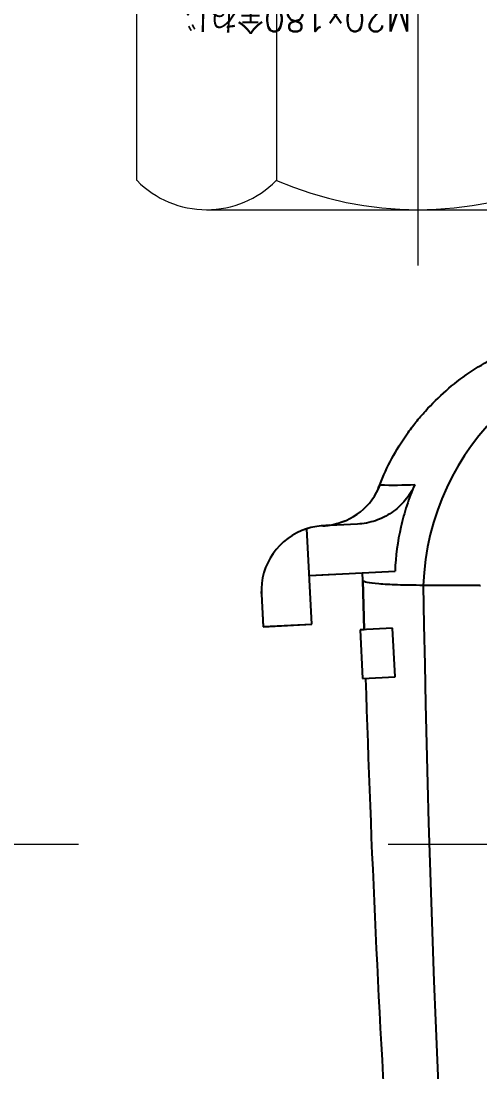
# Model space of a CAD drawing. Header units: millimetres. Extents: x -16130 to 36813, y -8099 to 27484.
# Drawn here: x 30279.3 to 30307.5, y 14788.1 to 14852.8 of the extents above; entities that cross this region are included whole.
import ezdxf
from ezdxf.xclip import XClip

# ---------------------------------------------------------------- set-up
doc = ezdxf.new("R2010")
doc.units = ezdxf.units.MM
doc.header["$LTSCALE"] = 6
doc.header["$XCLIPFRAME"] = 0
for name, pattern in [('CENTER2', [28.575, 19.05, -3.175, 3.175, -3.175]), ('HIDDEN', [9.525, 6.35, -3.175]), ('PHANTOM2', [31.75, 15.875, -3.175, 3.175, -3.175, 3.175, -3.175])]:
    doc.linetypes.add(name, pattern=pattern)
for name, color, linetype, lineweight in [('01_NORMAL', 7, 'Continuous', 25), ('04_HIDDEN', 2, 'HIDDEN', 13), ('06_PHANTOM', 2, 'PHANTOM2', 13)]:
    doc.layers.add(name, color=color, linetype=linetype, lineweight=lineweight)
doc.layers.add('10_DRAFT', color=8, linetype='Continuous', lineweight=0, plot=False)
doc.styles.add('KSS_TXT', font='txt.shx', dxfattribs={"bigfont": 'extfont2.shx'})

# ---------------------------------------------------------------- blocks, each defined once
blk = doc.blocks.new('A$C0CC8275E_1_1')
at = {"color": 0, "linetype": 'CENTER2'}
blk.add_line((0, 16.419), (0, -185.123), dxfattribs=at)
at = {"color": 0}
for p, q in [((13, 13), (-13, 13)), ((8.7, 0), (8.7, 11.2)), ((17.3, 0), (17.3, 11.2))]:
    blk.add_line(p, q, dxfattribs=at)
for centre, radius, start, end in [((0, -8.9), 21.9, 66.6, 113.4), ((13, 7), 6, 44.6, 135.4)]:
    blk.add_arc(centre, radius, start, end, dxfattribs=at)
at = {"layer": '10_DRAFT', "style": 'KSS_TXT'}
blk.add_text('M20x180全ねじ', height=1.5, dxfattribs=at).set_placement((0.41, 0.541))
blk = doc.blocks.new('A$C35011FBD_1_1')
at = {"color": 0}
blk.add_line((-504, -100), (0, -100), dxfattribs=at)
blk = doc.blocks.new('140.096a')
at = {"color": 0}
for p, q in [((-9.64, 179.499), (-11.637, 179.395)), ((-11.637, 179.395), (-11.48, 176.399)), ((-9.632, 179.496), (-11.629, 179.395)), ((-11.629, 179.395), (-11.477, 176.399)), ((-11.48, 176.399), (-11.477, 176.399)), ((-11.477, 176.399), (-5.612, 176.696)), ((-8.484, 176.55), (-8.404, 175.029)), ((-8.481, 176.55), (-8.214, 171.282)), ((-5.328, 173.597), (-5.434, 175.703)), ((-11.827, 173.427), (-14.823, 173.275)), ((-14.823, 173.275), (-14.722, 171.278)), ((-11.827, 173.426), (-11.825, 173.427)), ((-11.726, 171.43), (-11.827, 173.427)), ((-11.825, 173.427), (-11.812, 173.186)), ((-8.801, 173.267), (-11.815, 173.185)), ((-11.812, 173.186), (-8.801, 173.267)), ((-8.801, 173.267), (-8.315, 173.272)), ((-2.91, 172.224), (-2.915, 172.189)), ((-14.722, 171.278), (-11.726, 171.43)), ((-9.095, 169.546), (-9.102, 169.546)), ((-9.093, 166.058), (-9.102, 169.546)), ((-9.093, 166.058), (-9.093, 166.021))]:
    blk.add_line(p, q, dxfattribs=at)
for centre, radius, start, end in [((-9.429, 175.501), 4, 17.37751, 92.9), ((-9.429, 175.501), 4, 2.9, 17.37751), ((32.672, 171.369), 35.596, 178.6803, 182.09271), ((7.482, -893.306), 1062.981, 90.89395, 99.283434), ((-9.669, 153.931), 15.625, 358.17157, 87.89774)]:
    blk.add_arc(centre, radius, start, end, dxfattribs=at)
for start_param, end_param in [(0, 0.102373), (0.102373, 1.14244)]:
    blk.add_ellipse((-1.439, 175.906), major_axis=(-3.995, -0.202), ratio=0.999665, start_param=start_param, end_param=end_param, dxfattribs=at)
for points in [[(-9.476, 179.505), (-9.531, 179.504), (-9.585, 179.502), (-9.64, 179.499)], [(-5.58, 176.591), (-5.605, 176.678), (-5.633, 176.766), (-5.664, 176.852)], [(-5.395, 175.339), (-5.415, 175.466), (-5.428, 175.594), (-5.435, 175.723)], [(-14.814, 173.095), (-25.247, 172.766), (-35.669, 172.276), (-46.08, 171.624)], [(-3.155, 172.331), (-3.075, 172.293), (-2.993, 172.257), (-2.911, 172.225)]]:
    blk.add_open_spline(points, degree=3, dxfattribs=at)
for points, knots in [([(-5.436, 175.725), (-5.415, 175.343), (-5.341, 174.972), (-5.184, 174.53), (-5.152, 174.446), (-5.117, 174.365)], [0, 0, 0, 0, 0.25, 0.25, 0.3083734, 0.3083734, 0.3083734, 0.3083734]), ([(-9.095, 169.546), (-9.09, 170.144), (-9.08, 170.672), (-9.05, 171.582), (-9.031, 171.965), (-8.982, 172.587), (-8.952, 172.825), (-8.884, 173.156), (-8.845, 173.248), (-8.801, 173.267)], [0, 0, 0, 0, 0.25, 0.25, 0.5, 0.5, 0.75, 0.75, 1, 1, 1, 1]), ([(-2.9, 170.069), (-3.248, 170.22), (-3.567, 170.416), (-4.001, 170.776), (-4.139, 170.907), (-4.392, 171.184), (-4.509, 171.33), (-4.72, 171.639), (-4.817, 171.802), (-4.985, 172.14), (-5.057, 172.313), (-5.236, 172.844), (-5.308, 173.218), (-5.328, 173.597)], [0, 0, 0, 0, 0.25, 0.25, 0.375, 0.375, 0.5, 0.5, 0.625, 0.625, 0.75, 0.75, 1, 1, 1, 1]), ([(-2.91, 172.224), (-1.8, 171.786), (-0.756, 171.223), (0.468, 170.361), (0.709, 170.18), (1.177, 169.806), (1.405, 169.613), (2.068, 169.015), (2.485, 168.592), (3.266, 167.698), (3.631, 167.228), (4.308, 166.236), (4.616, 165.721), (5.439, 164.139), (5.86, 163.026), (6.148, 161.858)], [0, 0, 0, 0, 0.25, 0.25, 0.3125, 0.3125, 0.375, 0.375, 0.5, 0.5, 0.625, 0.625, 0.75, 0.75, 1, 1, 1, 1]), ([(-2.9, 170.069), (-3.322, 170.252), (-3.749, 170.414), (-4.619, 170.699), (-5.062, 170.822), (-6.4, 171.127), (-7.302, 171.246), (-8.214, 171.282)], [0, 0, 0, 0, 0.25, 0.25, 0.5, 0.5, 1, 1, 1, 1])]:
    blk.add_open_spline(points, degree=3, knots=knots, dxfattribs=at)
blk = doc.blocks.new('A$C68492346')
at = {"color": 4, "rotation": 269.9999999632163}
blk.add_blockref('140.096a', (38, 75), dxfattribs=at)

msp = doc.modelspace()

# ---------------------------------------------------------------- block references
at = {"layer": '01_NORMAL', "rotation": 180}
msp.add_blockref('A$C68492346', (30511.55558, 14902.15373), dxfattribs=at)
at = {"layer": '04_HIDDEN', "rotation": 180}
msp.add_blockref('A$C0CC8275E_1_1', (30303.68642, 14854.15373), dxfattribs=at)
at = {"layer": '06_PHANTOM'}
ref = msp.add_blockref('A$C35011FBD_1_1', (30691.55696, 14902.15373), dxfattribs=at)
XClip(ref).set_block_clipping_path([(-2668.4784656443, -153.8347761298), (188.0875619171, 13.4297126669)])

doc.saveas('drawing.dxf')
